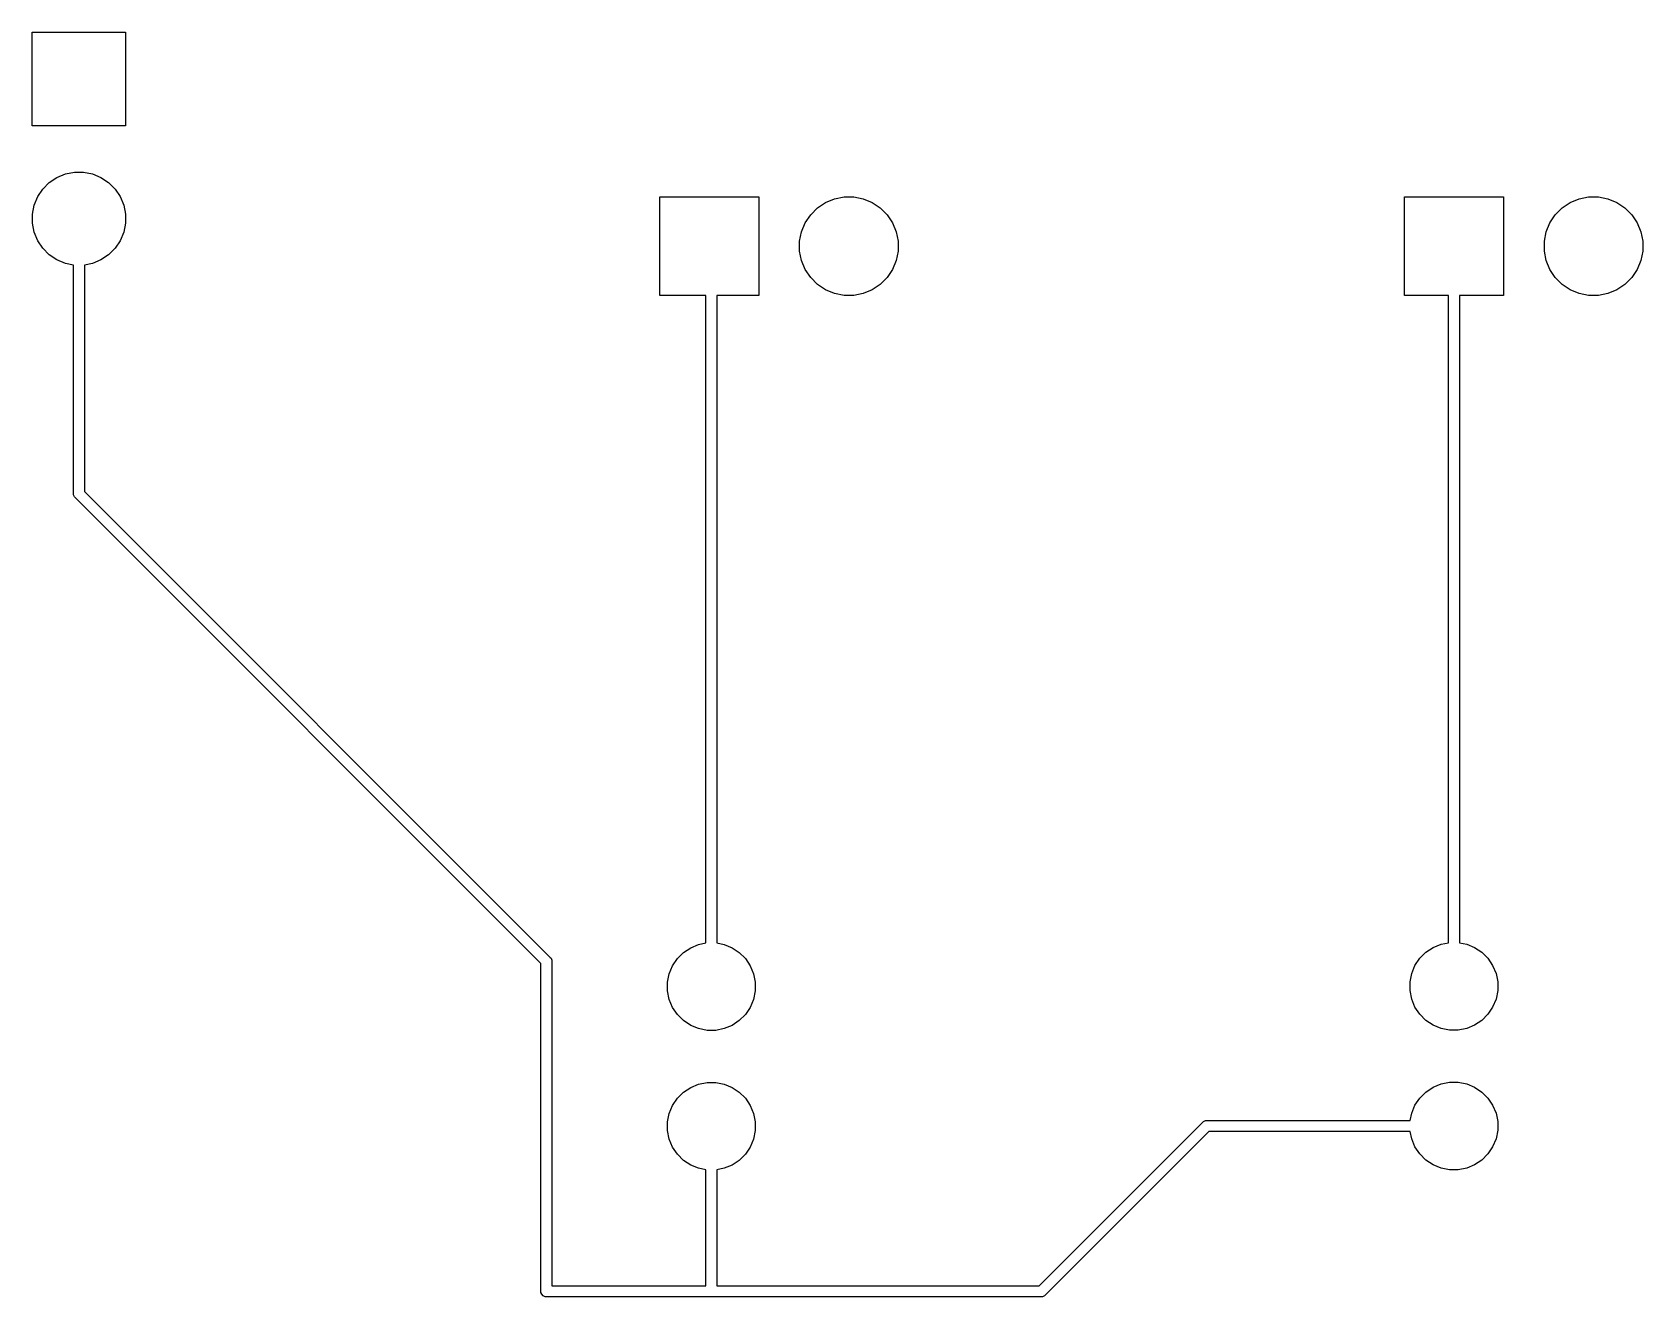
# Model space of a CAD drawing. Header units: inches. Extents: x 5.14 to 6.3, y -4.06 to -3.15.
import ezdxf

# ---------------------------------------------------------------- set-up
doc = ezdxf.new("R2010")
doc.units = ezdxf.units.IN
doc.header["$MEASUREMENT"] = 0
doc.layers.add('F.Cu', color=13, linetype='CONTINUOUS', true_color=0xc83434)

msp = doc.modelspace()

# ---------------------------------------------------------------- linework, layer by layer
at = {"layer": 'F.Cu', "linetype": 'CONTINUOUS'}
for p, q in [((5.1437, -3.2209), (5.1437, -3.1539)), ((5.1437, -3.1539), (5.2106, -3.1539)), ((5.2106, -3.1539), (5.2106, -3.2209)), ((5.2106, -3.2209), (5.1437, -3.2209)), ((5.1513, -3.2662), (5.1559, -3.2615)), ((5.1559, -3.2615), (5.1614, -3.2579)), ((5.1614, -3.2579), (5.1675, -3.2554)), ((5.1675, -3.2554), (5.1739, -3.2541)), ((5.1739, -3.2541), (5.1804, -3.2541)), ((5.1804, -3.2541), (5.1869, -3.2554)), ((5.1869, -3.2554), (5.1929, -3.2579)), ((5.1929, -3.2579), (5.1984, -3.2615)), ((5.1984, -3.2615), (5.203, -3.2662)), ((5.1451, -3.2777), (5.1477, -3.2716)), ((5.1477, -3.2716), (5.1513, -3.2662)), ((5.203, -3.2662), (5.2067, -3.2716)), ((5.2067, -3.2716), (5.2092, -3.2777)), ((5.5929, -3.3425), (5.5929, -3.2717)), ((5.5929, -3.2717), (5.6638, -3.2717)), ((5.6638, -3.2717), (5.6638, -3.3425)), ((5.7116, -3.2758), (5.7181, -3.2732)), ((5.7181, -3.2732), (5.7249, -3.2718)), ((5.7249, -3.2718), (5.7318, -3.2718)), ((5.7318, -3.2718), (5.7386, -3.2732)), ((5.7386, -3.2732), (5.745, -3.2758)), ((6.126, -3.3425), (6.126, -3.2717)), ((6.126, -3.2717), (6.1969, -3.2717)), ((6.1969, -3.2717), (6.1969, -3.3425)), ((6.2447, -3.2758), (6.2511, -3.2732)), ((6.2511, -3.2732), (6.2579, -3.2718)), ((6.2579, -3.2718), (6.2649, -3.2718)), ((6.2649, -3.2718), (6.2717, -3.2732)), ((6.2717, -3.2732), (6.2781, -3.2758)), ((5.1439, -3.2841), (5.1451, -3.2777)), ((5.1439, -3.2907), (5.1439, -3.2841)), ((5.2092, -3.2777), (5.2105, -3.2841)), ((5.2105, -3.2841), (5.2105, -3.2907)), ((5.6971, -3.2904), (5.701, -3.2846)), ((5.701, -3.2846), (5.7059, -3.2797)), ((5.7059, -3.2797), (5.7116, -3.2758)), ((5.745, -3.2758), (5.7508, -3.2797)), ((5.7508, -3.2797), (5.7557, -3.2846)), ((5.7557, -3.2846), (5.7596, -3.2904)), ((6.2302, -3.2904), (6.234, -3.2846)), ((6.234, -3.2846), (6.2389, -3.2797)), ((6.2389, -3.2797), (6.2447, -3.2758)), ((6.2781, -3.2758), (6.2839, -3.2797)), ((6.2839, -3.2797), (6.2888, -3.2846)), ((6.2888, -3.2846), (6.2927, -3.2904)), ((5.1451, -3.2971), (5.1439, -3.2907)), ((5.1477, -3.3032), (5.1451, -3.2971)), ((5.2092, -3.2971), (5.2067, -3.3032)), ((5.2105, -3.2907), (5.2092, -3.2971)), ((5.6931, -3.3036), (5.6944, -3.2968)), ((5.6944, -3.2968), (5.6971, -3.2904)), ((5.7596, -3.2904), (5.7623, -3.2968)), ((5.7623, -3.2968), (5.7636, -3.3036)), ((6.2262, -3.3036), (6.2275, -3.2968)), ((6.2275, -3.2968), (6.2302, -3.2904)), ((6.2927, -3.2904), (6.2953, -3.2968)), ((6.2953, -3.2968), (6.2967, -3.3036)), ((5.1513, -3.3086), (5.1477, -3.3032)), ((5.1559, -3.3133), (5.1513, -3.3086)), ((5.203, -3.3086), (5.1984, -3.3133)), ((5.2067, -3.3032), (5.203, -3.3086)), ((5.6931, -3.3106), (5.6931, -3.3036)), ((5.7636, -3.3036), (5.7636, -3.3106)), ((6.2262, -3.3106), (6.2262, -3.3036)), ((6.2967, -3.3036), (6.2967, -3.3106)), ((5.1614, -3.3169), (5.1559, -3.3133)), ((5.1675, -3.3194), (5.1614, -3.3169)), ((5.1732, -3.3206), (5.1675, -3.3194)), ((5.1732, -3.4843), (5.1732, -3.3206)), ((5.1869, -3.3194), (5.1811, -3.3206)), ((5.1811, -3.3206), (5.1811, -3.4826)), ((5.1929, -3.3169), (5.1869, -3.3194)), ((5.1984, -3.3133), (5.1929, -3.3169)), ((5.6944, -3.3174), (5.6931, -3.3106)), ((5.6971, -3.3238), (5.6944, -3.3174)), ((5.7623, -3.3174), (5.7596, -3.3238)), ((5.7636, -3.3106), (5.7623, -3.3174)), ((6.2275, -3.3174), (6.2262, -3.3106)), ((6.2302, -3.3238), (6.2275, -3.3174)), ((6.2953, -3.3174), (6.2927, -3.3238)), ((6.2967, -3.3106), (6.2953, -3.3174)), ((5.701, -3.3296), (5.6971, -3.3238)), ((5.7059, -3.3345), (5.701, -3.3296)), ((5.7557, -3.3296), (5.7508, -3.3345)), ((5.7596, -3.3238), (5.7557, -3.3296)), ((6.234, -3.3296), (6.2302, -3.3238)), ((6.2389, -3.3345), (6.234, -3.3296)), ((6.2888, -3.3296), (6.2839, -3.3345)), ((6.2927, -3.3238), (6.2888, -3.3296)), ((5.626, -3.3425), (5.5929, -3.3425)), ((5.626, -3.8058), (5.626, -3.3425)), ((5.6638, -3.3425), (5.6339, -3.3425)), ((5.6339, -3.3425), (5.6339, -3.8058)), ((5.7116, -3.3383), (5.7059, -3.3345)), ((5.7181, -3.341), (5.7116, -3.3383)), ((5.7249, -3.3423), (5.7181, -3.341)), ((5.7318, -3.3423), (5.7249, -3.3423)), ((5.7386, -3.341), (5.7318, -3.3423)), ((5.745, -3.3383), (5.7386, -3.341)), ((5.7508, -3.3345), (5.745, -3.3383)), ((6.1575, -3.3425), (6.126, -3.3425)), ((6.1575, -3.8056), (6.1575, -3.3425)), ((6.1969, -3.3425), (6.1654, -3.3425)), ((6.1654, -3.3425), (6.1654, -3.8056)), ((6.2447, -3.3383), (6.2389, -3.3345)), ((6.2511, -3.341), (6.2447, -3.3383)), ((6.2579, -3.3423), (6.2511, -3.341)), ((6.2649, -3.3423), (6.2579, -3.3423)), ((6.2717, -3.341), (6.2649, -3.3423)), ((6.2781, -3.3383), (6.2717, -3.341)), ((6.2839, -3.3345), (6.2781, -3.3383)), ((5.1733, -3.485), (5.1732, -3.4843)), ((5.1739, -3.4864), (5.1733, -3.485)), ((5.1744, -3.487), (5.1739, -3.4864)), ((5.5079, -3.8205), (5.1744, -3.487)), ((5.1811, -3.4826), (5.5146, -3.8161)), ((5.5146, -3.8161), (5.5151, -3.8167)), ((5.6056, -3.817), (5.6099, -3.8127)), ((5.6099, -3.8127), (5.6151, -3.8092)), ((5.6151, -3.8092), (5.6208, -3.8069)), ((5.6208, -3.8069), (5.626, -3.8058)), ((5.6339, -3.8058), (5.6391, -3.8069)), ((5.6391, -3.8069), (5.6448, -3.8092)), ((5.6448, -3.8092), (5.6499, -3.8127)), ((5.6499, -3.8127), (5.6543, -3.817)), ((6.1371, -3.8168), (6.1414, -3.8125)), ((6.1414, -3.8125), (6.1466, -3.809)), ((6.1466, -3.809), (6.1523, -3.8067)), ((6.1523, -3.8067), (6.1575, -3.8056)), ((6.1654, -3.8056), (6.1706, -3.8067)), ((6.1706, -3.8067), (6.1763, -3.809)), ((6.1763, -3.809), (6.1814, -3.8125)), ((6.1814, -3.8125), (6.1858, -3.8168)), ((5.5079, -4.0551), (5.5079, -3.8205)), ((5.5151, -3.8167), (5.5151, -3.8167)), ((5.5151, -3.8167), (5.5157, -3.8181)), ((5.5157, -3.8181), (5.5157, -3.8189)), ((5.5157, -3.8189), (5.5157, -4.0512)), ((5.5986, -3.8339), (5.5998, -3.8279)), ((5.5998, -3.8279), (5.6021, -3.8222)), ((5.6021, -3.8222), (5.6056, -3.817)), ((5.6543, -3.817), (5.6577, -3.8222)), ((5.6577, -3.8222), (5.6601, -3.8279)), ((5.6601, -3.8279), (5.6613, -3.8339)), ((6.1301, -3.8337), (6.1313, -3.8277)), ((6.1313, -3.8277), (6.1336, -3.822)), ((6.1336, -3.822), (6.1371, -3.8168)), ((6.1858, -3.8168), (6.1892, -3.822)), ((6.1892, -3.822), (6.1916, -3.8277)), ((6.1916, -3.8277), (6.1928, -3.8337)), ((5.5986, -3.8401), (5.5986, -3.8339)), ((5.6613, -3.8339), (5.6613, -3.8401)), ((6.1301, -3.8399), (6.1301, -3.8337)), ((6.1928, -3.8337), (6.1928, -3.8399)), ((5.5998, -3.8462), (5.5986, -3.8401)), ((5.6021, -3.8519), (5.5998, -3.8462)), ((5.6601, -3.8462), (5.6577, -3.8519)), ((5.6613, -3.8401), (5.6601, -3.8462)), ((6.1313, -3.846), (6.1301, -3.8399)), ((6.1336, -3.8517), (6.1313, -3.846)), ((6.1916, -3.846), (6.1892, -3.8517)), ((6.1928, -3.8399), (6.1916, -3.846)), ((5.6056, -3.857), (5.6021, -3.8519)), ((5.6099, -3.8614), (5.6056, -3.857)), ((5.6151, -3.8648), (5.6099, -3.8614)), ((5.6499, -3.8614), (5.6448, -3.8648)), ((5.6543, -3.857), (5.6499, -3.8614)), ((5.6577, -3.8519), (5.6543, -3.857)), ((6.1371, -3.8568), (6.1336, -3.8517)), ((6.1414, -3.8612), (6.1371, -3.8568)), ((6.1466, -3.8646), (6.1414, -3.8612)), ((6.1814, -3.8612), (6.1763, -3.8646)), ((6.1858, -3.8568), (6.1814, -3.8612)), ((6.1892, -3.8517), (6.1858, -3.8568)), ((5.6208, -3.8671), (5.6151, -3.8648)), ((5.6268, -3.8684), (5.6208, -3.8671)), ((5.633, -3.8684), (5.6268, -3.8684)), ((5.6391, -3.8671), (5.633, -3.8684)), ((5.6448, -3.8648), (5.6391, -3.8671)), ((6.1523, -3.867), (6.1466, -3.8646)), ((6.1583, -3.8682), (6.1523, -3.867)), ((6.1645, -3.8682), (6.1583, -3.8682)), ((6.1706, -3.867), (6.1645, -3.8682)), ((6.1763, -3.8646), (6.1706, -3.867)), ((5.6151, -3.9092), (5.6208, -3.9069)), ((5.6208, -3.9069), (5.6268, -3.9057)), ((5.6268, -3.9057), (5.633, -3.9057)), ((5.633, -3.9057), (5.6391, -3.9069)), ((5.6391, -3.9069), (5.6448, -3.9092)), ((6.1466, -3.909), (6.1523, -3.9067)), ((6.1523, -3.9067), (6.1583, -3.9055)), ((6.1583, -3.9055), (6.1645, -3.9055)), ((6.1645, -3.9055), (6.1706, -3.9067)), ((6.1706, -3.9067), (6.1763, -3.909)), ((5.6021, -3.9222), (5.6056, -3.917)), ((5.6056, -3.917), (5.6099, -3.9127)), ((5.6099, -3.9127), (5.6151, -3.9092)), ((5.6448, -3.9092), (5.6499, -3.9127)), ((5.6499, -3.9127), (5.6543, -3.917)), ((5.6543, -3.917), (5.6577, -3.9222)), ((6.1336, -3.922), (6.1371, -3.9168)), ((6.1371, -3.9168), (6.1414, -3.9125)), ((6.1414, -3.9125), (6.1466, -3.909)), ((6.1763, -3.909), (6.1814, -3.9125)), ((6.1814, -3.9125), (6.1858, -3.9168)), ((6.1858, -3.9168), (6.1892, -3.922)), ((5.5986, -3.9339), (5.5998, -3.9279)), ((5.5998, -3.9279), (5.6021, -3.9222)), ((5.6577, -3.9222), (5.6601, -3.9279)), ((5.6601, -3.9279), (5.6613, -3.9339)), ((6.1302, -3.9329), (6.1313, -3.9277)), ((6.1313, -3.9277), (6.1336, -3.922)), ((6.1892, -3.922), (6.1916, -3.9277)), ((6.1916, -3.9277), (6.1928, -3.9337)), ((5.5986, -3.9401), (5.5986, -3.9339)), ((5.5998, -3.9462), (5.5986, -3.9401)), ((5.6613, -3.9401), (5.6601, -3.9462)), ((5.6613, -3.9339), (5.6613, -3.9401)), ((5.8645, -4.0512), (5.9817, -3.934)), ((5.9861, -3.9407), (5.8689, -4.0579)), ((5.9817, -3.934), (5.9823, -3.9335)), ((5.9823, -3.9335), (5.9837, -3.9329)), ((5.9837, -3.9329), (5.9844, -3.9329)), ((5.9844, -3.9329), (6.1302, -3.9329)), ((6.1302, -3.9407), (5.9861, -3.9407)), ((6.1313, -3.946), (6.1302, -3.9407)), ((6.1928, -3.9399), (6.1916, -3.946)), ((6.1928, -3.9337), (6.1928, -3.9399)), ((5.6021, -3.9519), (5.5998, -3.9462)), ((5.6056, -3.957), (5.6021, -3.9519)), ((5.6577, -3.9519), (5.6543, -3.957)), ((5.6601, -3.9462), (5.6577, -3.9519)), ((6.1336, -3.9517), (6.1313, -3.946)), ((6.1371, -3.9568), (6.1336, -3.9517)), ((6.1892, -3.9517), (6.1858, -3.9568)), ((6.1916, -3.946), (6.1892, -3.9517)), ((5.6099, -3.9614), (5.6056, -3.957)), ((5.6151, -3.9648), (5.6099, -3.9614)), ((5.6208, -3.9671), (5.6151, -3.9648)), ((5.6448, -3.9648), (5.6391, -3.9671)), ((5.6499, -3.9614), (5.6448, -3.9648)), ((5.6543, -3.957), (5.6499, -3.9614)), ((6.1414, -3.9612), (6.1371, -3.9568)), ((6.1466, -3.9646), (6.1414, -3.9612)), ((6.1523, -3.967), (6.1466, -3.9646)), ((6.1763, -3.9646), (6.1706, -3.967)), ((6.1814, -3.9612), (6.1763, -3.9646)), ((6.1858, -3.9568), (6.1814, -3.9612)), ((5.626, -3.9682), (5.6208, -3.9671)), ((5.626, -4.0512), (5.626, -3.9682)), ((5.6391, -3.9671), (5.6339, -3.9682)), ((5.6339, -3.9682), (5.6339, -4.0512)), ((6.1583, -3.9682), (6.1523, -3.967)), ((6.1645, -3.9682), (6.1583, -3.9682)), ((6.1706, -3.967), (6.1645, -3.9682)), ((5.5079, -4.0559), (5.5079, -4.0551)), ((5.5085, -4.0573), (5.5079, -4.0559)), ((5.5096, -4.0584), (5.5085, -4.0573)), ((5.511, -4.059), (5.5096, -4.0584)), ((5.5157, -4.0512), (5.626, -4.0512)), ((5.6339, -4.0512), (5.8645, -4.0512)), ((5.8683, -4.0584), (5.8669, -4.059)), ((5.8689, -4.0579), (5.8683, -4.0584)), ((5.5118, -4.0591), (5.511, -4.059)), ((5.6299, -4.0591), (5.5118, -4.0591)), ((5.8661, -4.0591), (5.6299, -4.0591)), ((5.8669, -4.059), (5.8661, -4.0591))]:
    msp.add_line(p, q, dxfattribs=at)

doc.saveas('drawing.dxf')
